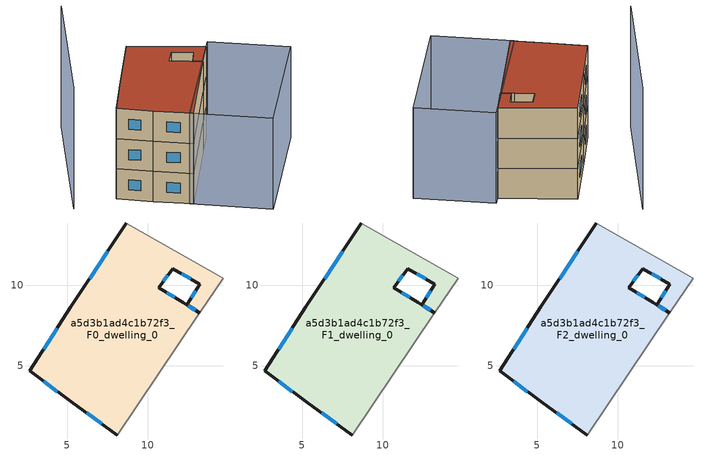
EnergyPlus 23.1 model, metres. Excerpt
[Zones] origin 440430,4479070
a5d3b1ad4c1b72f3_F0_dwelling_0
 floor ground (EU_floor_Construction): 14.69,10.45 13.23,8.3 12.45,8.83 13.22,10.08 11.54,11.04 10.7,9.85 12.17,8.96 13.21,8.26 8.11,0.71 5.24,2.77 2.68,4.7 5.23,8.67 8.68,13.88 z0
 wall outside (EU_wall_Construction): 13.23,8.3 12.45,8.83 / 13.21,8.26 12.17,8.96 10.7,9.85 11.54,11.04 13.22,10.08 12.45,8.83 / 8.68,13.88 5.23,8.67 2.68,4.7 5.24,2.77 8.11,0.71 z0:3
 wall adiabatic (EU_wall_Construction): 8.11,0.71 13.21,8.26 / 13.23,8.3 14.69,10.45 8.68,13.88 z0:3
 window (EU_Window_Construction): 12.97,8.48 12.71,8.66 / 12.97,9.66 12.71,9.25 / 12.1,10.72 12.66,10.4 / 10.98,10.25 11.26,10.65 / 11.68,9.26 11.19,9.55 / 12.86,8.49 12.52,8.73 / 6.2,2.08 7.15,1.4 / 3.53,4.05 4.38,3.41 / 4.38,7.35 3.53,6.03 / 7.53,12.14 6.39,10.41 z1:2
a5d3b1ad4c1b72f3_F1_dwelling_0
 floor to a5d3b1ad4c1b72f3_F0_dwelling_0 (EU_floor_Construction): 14.69,10.45 13.23,8.3 12.45,8.83 13.22,10.08 11.54,11.04 10.7,9.85 12.17,8.96 13.21,8.26 8.11,0.71 5.24,2.77 2.68,4.7 5.23,8.67 8.68,13.88 z3
 wall outside (EU_wall_Construction): 13.23,8.3 12.45,8.83 / 13.21,8.26 12.17,8.96 10.7,9.85 11.54,11.04 13.22,10.08 12.45,8.83 / 8.68,13.88 5.23,8.67 2.68,4.7 5.24,2.77 8.11,0.71 z3:6
 wall adiabatic (EU_wall_Construction): 8.11,0.71 13.21,8.26 / 13.23,8.3 14.69,10.45 8.68,13.88 z3:6
 window (EU_Window_Construction): 12.97,8.48 12.71,8.66 / 12.97,9.66 12.71,9.25 / 12.1,10.72 12.66,10.4 / 10.98,10.25 11.26,10.65 / 11.68,9.26 11.19,9.55 / 12.86,8.49 12.52,8.73 / 6.2,2.08 7.15,1.4 / 3.53,4.05 4.38,3.41 / 4.38,7.35 3.53,6.03 / 7.53,12.14 6.39,10.41 z4:5
a5d3b1ad4c1b72f3_F2_dwelling_0
 floor to a5d3b1ad4c1b72f3_F1_dwelling_0 (EU_floor_Construction): 14.69,10.45 13.23,8.3 12.45,8.83 13.22,10.08 11.54,11.04 10.7,9.85 12.17,8.96 13.21,8.26 8.11,0.71 5.24,2.77 2.68,4.7 5.23,8.67 8.68,13.88 z6
 wall outside (EU_wall_Construction): 13.23,8.3 12.45,8.83 / 13.21,8.26 12.17,8.96 10.7,9.85 11.54,11.04 13.22,10.08 12.45,8.83 / 8.68,13.88 5.23,8.67 2.68,4.7 5.24,2.77 8.11,0.71 z6:9
 wall adiabatic (EU_wall_Construction): 8.11,0.71 13.21,8.26 / 13.23,8.3 14.69,10.45 8.68,13.88 z6:9
 window (EU_Window_Construction): 12.97,8.48 12.71,8.66 / 12.97,9.66 12.71,9.25 / 12.1,10.72 12.66,10.4 / 10.98,10.25 11.26,10.65 / 11.68,9.26 11.19,9.55 / 12.86,8.49 12.52,8.73 / 6.2,2.08 7.15,1.4 / 3.53,4.05 4.38,3.41 / 4.38,7.35 3.53,6.03 / 7.53,12.14 6.39,10.41 z7:8
 roof outside (EU_roof_Construction): 8.11,0.71 13.21,8.26 12.17,8.96 10.7,9.85 11.54,11.04 13.22,10.08 12.45,8.83 13.23,8.3 14.69,10.45 8.68,13.88 5.23,8.67 2.68,4.7 5.24,2.77 z9
shading: 13.71,-3.35 7.81,0.88 / 7.81,0.88 15.19,11.16 / 15.19,11.16 21.09,6.93 / 21.09,6.93 13.71,-3.35 z0:9; 4.57,18.09 -1.39,4.99 z0:12
[Building]
EU S2 Campaign: North Axis=0; Terrain=City; Solar Distribution=FullExterior
[Site:Location]
Madrid: Latitude=40.5; Longitude=-3.5; Time Zone=1; Elevation=609
[SizingPeriod:WeatherFileDays]
AnnualSizingPeriod: Begin Month=1; Begin Day of Month=1; End Month=12; End Day of Month=31; Day of Week for Start Day=Monday; Use Weather File Daylight Saving Period=No; Use Weather File Rain and Snow Indicators=No
[MATERIAL]
EU_InternalMass_Material: Roughness=MediumRough; Thickness=0.1; Conductivity=1; Density=1800; Specific Heat=900; Thermal Absorptance=0.9; Solar Absorptance=0.7; Visible Absorptance=0.7
[MATERIAL:NOMASS] Roughness=MediumRough; Thermal Absorptance=0.9; Solar Absorptance=0.7; Visible Absorptance=0.7
Name | Thermal Resistance
EU_wall_NoMass | 0.459673
EU_roof_NoMass | 0.495815
EU_floor_NoMass | 0.788942
[WINDOWMATERIAL:SIMPLEGLAZINGSYSTEM]
EU_Window_SimpleGlazing: UFactor=4.26103; Solar Heat Gain Coefficient=0.85; Visible Transmittance=0.85
[CONSTRUCTION]
EU_wall_Construction: EU_wall_NoMass
EU_roof_Construction: EU_roof_NoMass
EU_floor_Construction: EU_floor_NoMass
EU_InternalMass_Construction: EU_InternalMass_Material
EU_Window_Construction: EU_Window_SimpleGlazing
[ZONE] Type=1; Multiplier=1; Ceiling Height=autocalculate; Volume=224.277; Floor Area=autocalculate; Part of Total Floor Area=Yes
a5d3b1ad4c1b72f3_F0_dwelling_0; a5d3b1ad4c1b72f3_F1_dwelling_0; a5d3b1ad4c1b72f3_F2_dwelling_0
[INTERNALMASS] Construction=EU_InternalMass_Construction; Surface Area=74.7607
Name | Zone or ZoneList
a5d3b1ad4c1b72f3_F0_dwelling_0_EU_InternalMass | a5d3b1ad4c1b72f3_F0_dwelling_0
a5d3b1ad4c1b72f3_F1_dwelling_0_EU_InternalMass | a5d3b1ad4c1b72f3_F1_dwelling_0
a5d3b1ad4c1b72f3_F2_dwelling_0_EU_InternalMass | a5d3b1ad4c1b72f3_F2_dwelling_0
[OTHEREQUIPMENT] Fuel Type=Electricity; Design Level Calculation Method=Watts/Area; Power per Zone Floor Area=1; Fraction Latent=0; Fraction Radiant=0; Fraction Lost=0; Carbon Dioxide Generation Rate=0; EndUse Subcategory=EU_Step8_InternalGains
Name | Zone or ZoneList or Space or SpaceList | Schedule
EU_Step8_InternalGain_a5d3b1ad4c1b72f3_F0_dwelling_0_f000 | a5d3b1ad4c1b72f3_F0_dwelling_0 | EU_Step8_GainSchedule_a5d3b1ad4c1b72f3_F0_dwelling_0_f000
EU_Step8_InternalGain_a5d3b1ad4c1b72f3_F1_dwelling_0_f000 | a5d3b1ad4c1b72f3_F1_dwelling_0 | EU_Step8_GainSchedule_a5d3b1ad4c1b72f3_F1_dwelling_0_f000
EU_Step8_InternalGain_a5d3b1ad4c1b72f3_F2_dwelling_0_f000 | a5d3b1ad4c1b72f3_F2_dwelling_0 | EU_Step8_GainSchedule_a5d3b1ad4c1b72f3_F2_dwelling_0_f000
[ZONEVENTILATION:DESIGNFLOWRATE] Schedule=EU_AlwaysOn; Design Flow Rate Calculation Method=AirChanges/Hour; Air Changes per Hour=0.719161; Ventilation Type=Natural; Fan Pressure Rise=0; Fan Total Efficiency=1; Constant Term Coefficient=1; Temperature Term Coefficient=0; Velocity Term Coefficient=0; Velocity Squared Term Coefficient=0; Minimum Indoor Temperature=-100; Maximum Indoor Temperature=100; Delta Temperature=-100; Minimum Outdoor Temperature=-100; Maximum Outdoor Temperature=100; Maximum Wind Speed=40
Name | Zone or ZoneList or Space or SpaceList
EU_ConstantAir_a5d3b1ad4c1b72f3_F0_dwelling_0 | a5d3b1ad4c1b72f3_F0_dwelling_0
EU_ConstantAir_a5d3b1ad4c1b72f3_F1_dwelling_0 | a5d3b1ad4c1b72f3_F1_dwelling_0
EU_ConstantAir_a5d3b1ad4c1b72f3_F2_dwelling_0 | a5d3b1ad4c1b72f3_F2_dwelling_0
[HVACTEMPLATE:THERMOSTAT] Constant Heating Setpoint=20; Constant Cooling Setpoint=50
EU_HeatOnly_a5d3b1ad4c1b72f3_F0_dwelling_0; EU_HeatOnly_a5d3b1ad4c1b72f3_F1_dwelling_0; EU_HeatOnly_a5d3b1ad4c1b72f3_F2_dwelling_0
[HVACTEMPLATE:ZONE:IDEALLOADSAIRSYSTEM] System Availability Schedule=EU_AlwaysOn; Maximum Heating Supply Air Temperature=50; Minimum Cooling Supply Air Temperature=13; Maximum Heating Supply Air Humidity Ratio=0.0156; Minimum Cooling Supply Air Humidity Ratio=0.0077; Heating Limit=NoLimit; Cooling Limit=NoLimit; Heating Availability Schedule=EU_AlwaysOn; Cooling Availability Schedule=EU_CoolingOff; Dehumidification Control Type=ConstantSensibleHeatRatio; Cooling Sensible Heat Ratio=0.7; Dehumidification Setpoint=60; Humidification Control Type=None; Humidification Setpoint=30; Outdoor Air Method=None; Outdoor Air Flow Rate per Person=0.00944; Outdoor Air Flow Rate per Zone Floor Area=0; Outdoor Air Flow Rate per Zone=0; Demand Controlled Ventilation Type=None; Outdoor Air Economizer Type=NoEconomizer; Heat Recovery Type=None; Sensible Heat Recovery Effectiveness=0.7; Latent Heat Recovery Effectiveness=0.65
Name | Template Thermostat
a5d3b1ad4c1b72f3_F0_dwelling_0 | EU_HeatOnly_a5d3b1ad4c1b72f3_F0_dwelling_0
a5d3b1ad4c1b72f3_F1_dwelling_0 | EU_HeatOnly_a5d3b1ad4c1b72f3_F1_dwelling_0
a5d3b1ad4c1b72f3_F2_dwelling_0 | EU_HeatOnly_a5d3b1ad4c1b72f3_F2_dwelling_0
[SIZING:ZONE] Zone Cooling Design Supply Air Temperature Input Method=SupplyAirTemperature; Zone Cooling Design Supply Air Temperature=13; Zone Heating Design Supply Air Temperature Input Method=SupplyAirTemperature; Zone Heating Design Supply Air Temperature=50; Zone Cooling Design Supply Air Humidity Ratio=0.008; Zone Heating Design Supply Air Humidity Ratio=0.008; Cooling Design Air Flow Method=DesignDay; Cooling Design Air Flow Rate=0; Cooling Minimum Air Flow per Zone Floor Area=0.000762; Cooling Minimum Air Flow=0; Cooling Minimum Air Flow Fraction=0.2; Heating Design Air Flow Method=DesignDay; Heating Design Air Flow Rate=0; Heating Maximum Air Flow per Zone Floor Area=0.002032; Heating Maximum Air Flow=0.141576; Heating Maximum Air Flow Fraction=0.3; Account for Dedicated Outdoor Air System=No; Dedicated Outdoor Air System Control Strategy=NeutralSupplyAir; Dedicated Outdoor Air Low Setpoint Temperature for Design=autosize; Dedicated Outdoor Air High Setpoint Temperature for Design=autosize; Zone Load Sizing Method=Sensible Load Only No Latent Load; Zone Latent Cooling Design Supply Air Humidity Ratio Input Method=HumidityRatioDifference; Zone Cooling Design Supply Air Humidity Ratio Difference=0.005; Zone Latent Heating Design Supply Air Humidity Ratio Input Method=HumidityRatioDifference; Zone Humidification Design Supply Air Humidity Ratio Difference=0.005
a5d3b1ad4c1b72f3_F0_dwelling_0; a5d3b1ad4c1b72f3_F1_dwelling_0; a5d3b1ad4c1b72f3_F2_dwelling_0
[SCHEDULE:CONSTANT]
Name | Hourly Value
EU_AlwaysOn | 1
EU_CoolingOff | 0
[SCHEDULE:FILE] Column Number=1; Rows to Skip at Top=0; Number of Hours of Data=8760; Column Separator=Comma; Interpolate to Timestep=No; Minutes per Item=60; Adjust Schedule for Daylight Savings=Yes
Name | File
EU_Step8_GainSchedule_a5d3b1ad4c1b72f3_F0_dwelling_0_f000 | ../../schedules/a5d3b1ad4c1b72f3/a5d3b1ad4c1b72f3_F0_dwelling_0_f000_gain.csv
EU_Step8_GainSchedule_a5d3b1ad4c1b72f3_F1_dwelling_0_f000 | ../../schedules/a5d3b1ad4c1b72f3/a5d3b1ad4c1b72f3_F1_dwelling_0_f000_gain.csv
EU_Step8_GainSchedule_a5d3b1ad4c1b72f3_F2_dwelling_0_f000 | ../../schedules/a5d3b1ad4c1b72f3/a5d3b1ad4c1b72f3_F2_dwelling_0_f000_gain.csv
